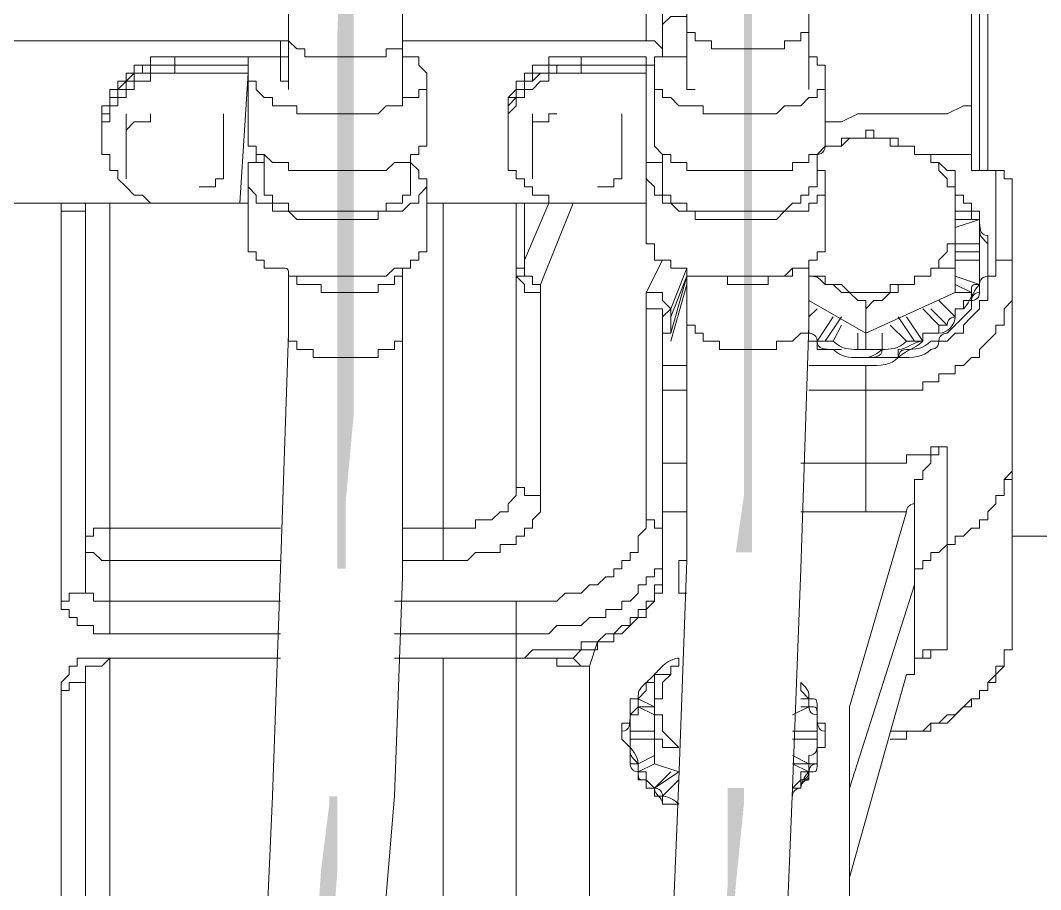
# Model space of a CAD drawing. Header units: millimetres. Extents: x 25083 to 52777, y 24772 to 45779.
# Drawn here: x 49565.8 to 49612.4, y 35956.82 to 35996.55 of the extents above; entities that cross this region are included whole.
import ezdxf

# ---------------------------------------------------------------- set-up
doc = ezdxf.new("R2010")
doc.units = ezdxf.units.MM

# ---------------------------------------------------------------- blocks, each defined once
blk = doc.blocks.new('zw$D2F4')
h = blk.add_hatch(color=7)
edge = h.paths.add_edge_path(flags=0)
edge.add_spline(control_points=[(708.924, 162.655), (708.924, 162.655), (708.924, 151.886), (708.924, 151.886), (708.924, 151.886), (709.296, 151.886), (709.296, 151.886), (709.296, 151.886), (709.296, 157.828), (709.296, 157.828), (709.296, 157.828), (709.667, 162.655), (709.667, 162.655), (709.667, 162.655), (708.924, 162.655), (708.924, 162.655), (708.924, 162.655), (708.924, 162.655), (708.924, 162.655)], knot_values=[0, 0, 0, 0, 1, 1, 1, 2, 2, 2, 3, 3, 3, 4, 4, 4, 5, 5, 5, 6, 6, 6, 6], degree=3, periodic=0)
edge = h.paths.add_edge_path(flags=0)
edge.add_spline(control_points=[(708.924, 141.116), (708.924, 141.116), (708.924, 115.864), (708.924, 115.864), (708.924, 115.864), (709.296, 115.864), (709.296, 115.864), (709.296, 115.864), (709.296, 141.116), (709.296, 141.116), (709.296, 141.116), (708.924, 141.116), (708.924, 141.116), (708.924, 141.116), (708.924, 141.116), (708.924, 141.116)], knot_values=[0, 0, 0, 0, 1, 1, 1, 2, 2, 2, 3, 3, 3, 4, 4, 4, 5, 5, 5, 5], degree=3, periodic=0)
h = blk.add_hatch(color=7)
edge = h.paths.add_edge_path(flags=0)
edge.add_spline(control_points=[(691.099, 115.493), (691.099, 115.493), (691.099, 125.891), (691.099, 125.891), (691.099, 125.891), (690.728, 125.891), (690.728, 125.891), (690.728, 125.891), (690.356, 115.493), (690.356, 115.493), (690.356, 115.493), (691.099, 115.493), (691.099, 115.493), (691.099, 115.493), (691.099, 115.493), (691.099, 115.493)], knot_values=[0, 0, 0, 0, 1, 1, 1, 2, 2, 2, 3, 3, 3, 4, 4, 4, 5, 5, 5, 5], degree=3, periodic=0)
edge = h.paths.add_edge_path(flags=0)
edge.add_spline(control_points=[(691.099, 136.66), (691.099, 136.66), (691.099, 162.284), (691.099, 162.284), (691.099, 162.284), (690.728, 162.284), (690.728, 162.284), (690.728, 162.284), (690.728, 136.66), (690.728, 136.66), (690.728, 136.66), (691.099, 136.66), (691.099, 136.66), (691.099, 136.66), (691.099, 136.66), (691.099, 136.66)], knot_values=[0, 0, 0, 0, 1, 1, 1, 2, 2, 2, 3, 3, 3, 4, 4, 4, 5, 5, 5, 5], degree=3, periodic=0)
h = blk.add_hatch(color=7)
h.dxf.hatch_style = 2
h.paths.add_polyline_path([(708.924, 115.864), (708.924, 112.893), (709.296, 112.893), (709.296, 115.864)])
h = blk.add_hatch(color=7)
h.dxf.hatch_style = 2
h.paths.add_polyline_path([(690.356, 115.493), (690.356, 112.522), (691.099, 112.522), (691.099, 115.493)])
h = blk.add_hatch(color=7)
h.dxf.hatch_style = 2
h.paths.add_polyline_path([(708.924, 112.893), (708.924, 105.095), (709.296, 105.095), (709.296, 112.893)])
h = blk.add_hatch(color=7)
h.dxf.hatch_style = 2
h.paths.add_polyline_path([(690.356, 112.522), (690.356, 104.723), (691.099, 104.723), (691.099, 112.522)])
h = blk.add_hatch(color=7)
h.dxf.hatch_style = 2
h.paths.add_polyline_path([(708.924, 105.095), (708.924, 102.124), (709.296, 102.124), (709.296, 105.095)])
h = blk.add_hatch(color=7)
h.dxf.hatch_style = 2
h.paths.add_polyline_path([(690.356, 104.723), (690.356, 101.752), (691.099, 101.752), (691.099, 104.723)])
h = blk.add_hatch(color=7)
edge = h.paths.add_edge_path(flags=0)
edge.add_spline(control_points=[(708.924, 102.124), (708.924, 102.124), (708.924, 94.325), (708.924, 94.325), (708.924, 94.325), (708.553, 91.726), (708.553, 91.726), (708.553, 91.726), (709.296, 91.726), (709.296, 91.726), (709.296, 91.726), (709.296, 102.124), (709.296, 102.124), (709.296, 102.124), (708.924, 102.124), (708.924, 102.124), (708.924, 102.124), (708.924, 102.124), (708.924, 102.124)], knot_values=[0, 0, 0, 0, 1, 1, 1, 2, 2, 2, 3, 3, 3, 4, 4, 4, 5, 5, 5, 6, 6, 6, 6], degree=3, periodic=0)
edge = h.paths.add_edge_path(flags=0)
edge.add_spline(control_points=[(708.182, 80.956), (708.182, 80.956), (708.182, 76.5), (708.182, 76.5), (708.182, 76.5), (707.439, 66.845), (707.439, 66.845), (707.439, 66.845), (707.439, 62.388), (707.439, 62.388), (707.439, 62.388), (707.068, 58.675), (707.068, 58.675), (707.068, 58.675), (707.068, 53.476), (707.068, 53.476), (707.068, 53.476), (707.439, 53.476), (707.439, 53.476), (707.439, 53.476), (707.439, 55.704), (707.439, 55.704), (707.439, 55.704), (707.439, 55.704), (707.439, 55.704), (707.439, 55.704), (707.81, 58.675), (707.81, 58.675), (707.81, 58.675), (707.81, 62.388), (707.81, 62.388), (707.81, 62.388), (708.182, 66.845), (708.182, 66.845), (708.182, 66.845), (708.182, 71.672), (708.182, 71.672), (708.182, 71.672), (708.553, 76.5), (708.553, 76.5), (708.553, 76.5), (708.924, 80.214), (708.924, 80.214), (708.924, 80.214), (708.924, 80.956), (708.924, 80.956), (708.924, 80.956), (708.182, 80.956), (708.182, 80.956), (708.182, 80.956), (708.182, 80.956), (708.182, 80.956)], knot_values=[0, 0, 0, 0, 1, 1, 1, 2, 2, 2, 3, 3, 3, 4, 4, 4, 5, 5, 5, 6, 6, 6, 7, 7, 7, 8, 8, 8, 9, 9, 9, 10, 10, 10, 11, 11, 11, 12, 12, 12, 13, 13, 13, 14, 14, 14, 15, 15, 15, 16, 16, 16, 17, 17, 17, 17], degree=3, periodic=0)
h = blk.add_hatch(color=7)
edge = h.paths.add_edge_path(flags=0)
edge.add_spline(control_points=[(690.356, 101.752), (690.356, 101.752), (690.356, 90.983), (690.356, 90.983), (690.356, 90.983), (690.728, 90.983), (690.728, 90.983), (690.728, 90.983), (690.728, 93.954), (690.728, 93.954), (690.728, 93.954), (691.099, 98.039), (691.099, 98.039), (691.099, 98.039), (691.099, 101.752), (691.099, 101.752), (691.099, 101.752), (690.356, 101.752), (690.356, 101.752), (690.356, 101.752), (690.356, 101.752), (690.356, 101.752)], knot_values=[0, 0, 0, 0, 1, 1, 1, 2, 2, 2, 3, 3, 3, 4, 4, 4, 5, 5, 5, 6, 6, 6, 7, 7, 7, 7], degree=3, periodic=0)
edge = h.paths.add_edge_path(flags=0)
edge.add_spline(control_points=[(689.985, 80.585), (689.985, 80.585), (689.985, 80.214), (689.985, 80.214), (689.985, 80.214), (689.614, 77.243), (689.614, 77.243), (689.614, 77.243), (689.242, 72.044), (689.242, 72.044), (689.242, 72.044), (689.242, 67.216), (689.242, 67.216), (689.242, 67.216), (688.871, 62.76), (688.871, 62.76), (688.871, 62.76), (688.871, 58.303), (688.871, 58.303), (688.871, 58.303), (688.5, 55.332), (688.5, 55.332), (688.5, 55.332), (688.5, 52.733), (688.5, 52.733), (688.5, 52.733), (688.871, 52.733), (688.871, 52.733), (688.871, 52.733), (689.242, 55.332), (689.242, 55.332), (689.242, 55.332), (689.242, 55.332), (689.242, 55.332), (689.242, 55.332), (689.242, 62.76), (689.242, 62.76), (689.242, 62.76), (689.614, 67.216), (689.614, 67.216), (689.614, 67.216), (689.985, 72.044), (689.985, 72.044), (689.985, 72.044), (690.356, 77.243), (690.356, 77.243), (690.356, 77.243), (690.356, 80.585), (690.356, 80.585), (690.356, 80.585), (689.985, 80.585), (689.985, 80.585), (689.985, 80.585), (689.985, 80.585), (689.985, 80.585)], knot_values=[0, 0, 0, 0, 1, 1, 1, 2, 2, 2, 3, 3, 3, 4, 4, 4, 5, 5, 5, 6, 6, 6, 7, 7, 7, 8, 8, 8, 9, 9, 9, 10, 10, 10, 11, 11, 11, 12, 12, 12, 13, 13, 13, 14, 14, 14, 15, 15, 15, 16, 16, 16, 17, 17, 17, 18, 18, 18, 18], degree=3, periodic=0)
at = {"color": 7, "lineweight": 5}
for points in [[(720.065, 228.386), (720.065, 109.18)], [(719.694, 109.18), (719.694, 193.478)], [(719.322, 109.18), (719.322, 192.735)], [(706.696, 162.655), (706.696, 133.689), (706.325, 124.405), (706.325, 115.864)], [(711.895, 115.864), (711.895, 162.655)], [(688.128, 162.284), (688.128, 115.493)], [(693.327, 115.493), (693.327, 162.284)], [(704.468, 115.121), (704.468, 123.291)], [(705.211, 114.379), (705.211, 122.548)], [(705.211, 115.864), (705.582, 116.235), (706.325, 116.235)], [(706.325, 115.864), (706.325, 112.893)], [(709.296, 114.75), (707.439, 114.75), (707.439, 115.121), (707.068, 115.121), (706.696, 115.121), (706.696, 115.493), (706.325, 115.493), (706.325, 115.864)], [(711.895, 115.864), (711.895, 115.493), (711.524, 115.493), (711.524, 115.121), (710.781, 115.121), (710.781, 114.75), (709.296, 114.75)], [(711.895, 112.893), (711.895, 115.864)], [(688.128, 115.121), (663.99, 115.121)], [(688.128, 115.121), (687.757, 115.121)], [(687.757, 115.121), (687.757, 114.379)], [(687.757, 115.121), (687.757, 114.379)], [(688.128, 115.493), (688.128, 113.636)], [(690.728, 114.379), (688.871, 114.379), (688.871, 114.75), (688.5, 114.75), (688.128, 115.121), (688.128, 115.493)], [(693.327, 115.493), (693.327, 114.75), (692.585, 114.75), (692.585, 114.379), (690.728, 114.379)], [(693.327, 112.15), (693.327, 115.493)], [(704.468, 115.121), (693.327, 115.121)], [(704.468, 115.121), (704.839, 115.121), (705.211, 114.75), (705.211, 114.379)], [(706.325, 115.121), (706.325, 114.379)], [(706.325, 115.121), (706.325, 114.379)], [(682.929, 114.379), (681.815, 114.379), (681.815, 114.007), (681.072, 114.007), (681.072, 113.636), (680.701, 113.636), (680.701, 113.264), (680.33, 113.264), (680.33, 112.893), (679.958, 112.893), (679.958, 112.15), (679.587, 112.15), (679.587, 111.408)], [(686.271, 114.379), (682.929, 114.379)], [(682.929, 114.379), (682.929, 114.007)], [(687.757, 114.379), (686.271, 114.379)], [(686.271, 114.379), (686.271, 113.636)], [(686.271, 114.007), (686.271, 114.379)], [(686.271, 114.379), (686.271, 111.779)], [(687.757, 114.379), (688.128, 114.379)], [(687.757, 113.636), (687.757, 114.379)], [(694.441, 113.264), (694.441, 113.636), (694.07, 114.007), (694.07, 114.379), (693.699, 114.379), (693.327, 114.379)], [(701.497, 114.379), (700.012, 114.379), (700.012, 114.007), (699.269, 114.007), (699.269, 113.636), (698.898, 113.636), (698.898, 113.264), (698.526, 113.264), (698.526, 112.893), (698.155, 112.522), (698.155, 111.408)], [(704.468, 114.379), (701.497, 114.379)], [(701.497, 114.379), (701.497, 114.007)], [(704.468, 114.007), (704.468, 114.379)], [(706.325, 114.379), (704.839, 114.379)], [(704.839, 114.379), (704.839, 113.636)], [(704.839, 114.379), (704.839, 111.779)], [(706.325, 113.636), (706.325, 114.379)], [(712.638, 113.264), (712.638, 114.007), (712.267, 114.007), (712.267, 114.379), (711.895, 114.379)], [(682.929, 114.007), (681.815, 114.007), (681.815, 113.636), (681.072, 113.636), (681.072, 113.264), (680.701, 113.264), (680.701, 112.893), (680.33, 112.893), (680.33, 112.522), (679.958, 112.522), (679.958, 111.779), (679.587, 111.779), (679.587, 111.408)], [(682.929, 114.007), (681.444, 114.007), (681.444, 113.636), (681.072, 113.636), (680.701, 113.264), (680.33, 112.893), (680.33, 112.522), (679.958, 112.522), (679.958, 111.779), (679.587, 111.779), (679.587, 111.408)], [(686.271, 114.007), (682.929, 114.007)], [(682.929, 114.007), (686.271, 114.007)], [(682.929, 114.007), (682.929, 113.636)], [(686.271, 113.636), (686.271, 114.007)], [(701.497, 114.007), (700.383, 114.007), (700.383, 113.636), (699.64, 113.636), (699.269, 113.264), (698.898, 113.264), (698.898, 112.893), (698.526, 112.893), (698.526, 112.522), (698.155, 112.15), (698.155, 111.408)], [(701.497, 114.007), (700.012, 114.007), (700.012, 113.636), (699.269, 113.636), (699.269, 113.264), (698.898, 113.264), (698.898, 112.893), (698.526, 112.893), (698.526, 112.522), (698.155, 112.522), (698.155, 111.408)], [(704.839, 114.007), (701.497, 114.007)], [(701.497, 114.007), (704.839, 114.007)], [(701.497, 114.007), (701.497, 113.636)], [(704.468, 114.007), (704.839, 114.007)], [(704.839, 114.007), (704.468, 114.007)], [(704.468, 113.636), (704.468, 114.007)], [(682.929, 113.636), (681.815, 113.636), (681.815, 113.264), (681.072, 113.264), (681.072, 112.893), (680.701, 112.893), (680.701, 112.522), (680.33, 112.522), (680.33, 112.15), (679.958, 112.15), (679.958, 111.408), (679.587, 111.408), (679.587, 111.036)], [(682.929, 113.636), (686.271, 113.636)], [(685.9, 107.694), (686.271, 113.636)], [(686.271, 113.636), (686.271, 110.665)], [(686.271, 113.636), (686.271, 113.264), (686.643, 113.264), (686.643, 112.893), (687.014, 112.522), (687.386, 112.522), (687.386, 112.15), (688.128, 112.15)], [(688.128, 112.893), (688.128, 113.264), (687.757, 113.264), (687.757, 113.636)], [(688.128, 113.636), (688.128, 112.893)], [(693.699, 112.522), (694.07, 112.522), (694.07, 112.893), (694.441, 112.893), (694.441, 113.264)], [(694.441, 110.665), (694.441, 113.264)], [(701.497, 113.636), (700.012, 113.636), (700.012, 113.264), (699.64, 113.264), (699.269, 112.893), (698.898, 112.893), (698.898, 112.522), (698.526, 112.522), (698.526, 112.15), (698.155, 111.779), (698.155, 111.036)], [(701.497, 113.636), (704.468, 113.636)], [(704.468, 107.694), (704.468, 113.636)], [(704.839, 113.636), (704.839, 110.665)], [(704.839, 113.636), (704.839, 112.893), (705.211, 112.893), (705.211, 112.522), (705.582, 112.522), (705.953, 112.15), (707.068, 112.15), (707.068, 111.779), (710.41, 111.779), (710.781, 112.15), (711.524, 112.15), (711.895, 112.522), (712.267, 112.522), (712.267, 112.893), (712.638, 112.893), (712.638, 113.264)], [(706.325, 112.893), (706.325, 113.636)], [(712.638, 110.665), (712.638, 113.264)], [(706.696, 112.893), (706.325, 112.893)], [(693.327, 112.15), (693.327, 112.522), (693.699, 112.522)], [(688.128, 112.15), (688.5, 112.15), (688.5, 111.779), (692.213, 111.779), (692.585, 112.15), (693.327, 112.15)], [(719.322, 112.15), (718.951, 112.15), (718.208, 111.779), (714.123, 111.779), (713.381, 111.408), (712.638, 111.408)], [(679.587, 111.408), (679.587, 111.036)], [(680.701, 111.779), (680.701, 108.808)], [(681.815, 111.779), (681.815, 111.408), (681.072, 111.408), (680.701, 111.036)], [(685.157, 108.808), (685.157, 111.779)], [(686.271, 111.779), (686.271, 110.665)], [(698.155, 111.408), (698.155, 111.036)], [(699.269, 111.779), (699.269, 108.808)], [(700.383, 111.779), (700.012, 111.779), (700.012, 111.408), (699.269, 111.408), (699.269, 111.036)], [(703.354, 108.808), (703.354, 111.779)], [(704.839, 111.779), (704.839, 110.665)], [(679.587, 111.036), (679.587, 110.665)], [(698.155, 111.036), (698.155, 110.665)], [(712.638, 110.294), (713.381, 110.294), (713.381, 110.665), (714.495, 110.665), (714.495, 111.036)], [(714.495, 111.036), (714.866, 111.036), (714.866, 110.665), (715.98, 110.665), (715.98, 110.294), (716.723, 110.294)], [(679.587, 110.665), (679.587, 109.922), (679.958, 109.922), (679.958, 109.18), (680.33, 109.18), (680.33, 108.808), (680.701, 108.437), (681.072, 108.065), (681.444, 108.065), (681.815, 107.694), (682.929, 107.694)], [(686.271, 110.665), (686.271, 110.294), (686.643, 110.294), (686.643, 109.922), (687.014, 109.922), (687.386, 109.551), (688.128, 109.551), (688.128, 109.18), (688.5, 109.18), (688.871, 109.18), (692.585, 109.18), (692.956, 109.551), (693.699, 109.551), (693.699, 109.922), (694.07, 109.922), (694.07, 110.294), (694.441, 110.294), (694.441, 110.665)], [(698.155, 110.665), (698.155, 109.18), (698.526, 109.18), (698.526, 108.808), (698.898, 108.808), (698.898, 108.437), (699.269, 108.437), (699.269, 108.065), (700.012, 108.065), (700.012, 107.694), (701.126, 107.694)], [(704.839, 110.665), (704.839, 110.294), (705.211, 109.922), (705.582, 109.922), (705.582, 109.551), (706.325, 109.551), (706.325, 109.18), (706.696, 109.18), (707.068, 109.18), (711.152, 109.18), (711.152, 109.551), (711.895, 109.551), (711.895, 109.922), (712.267, 109.922), (712.638, 110.294), (712.638, 110.665)], [(712.638, 110.294), (713.381, 110.294), (713.752, 110.665), (715.609, 110.665), (715.609, 110.294), (716.723, 110.294)], [(716.723, 110.294), (716.723, 109.922), (717.466, 109.922), (717.466, 109.551), (717.837, 109.551), (718.208, 109.18), (718.58, 109.18), (718.58, 108.808)], [(716.723, 110.294), (716.723, 109.922), (717.466, 109.922), (717.466, 109.551), (717.837, 109.551), (717.837, 109.18), (718.208, 108.808), (718.208, 108.437), (718.58, 108.437), (718.58, 106.951)], [(687.014, 109.551), (686.271, 109.551)], [(686.271, 109.551), (686.271, 108.808)], [(686.271, 106.951), (686.271, 109.551)], [(686.643, 109.551), (686.643, 109.922)], [(687.014, 108.808), (687.014, 109.922)], [(687.014, 109.551), (687.014, 109.922)], [(687.014, 109.551), (687.014, 108.808)], [(693.699, 108.437), (693.699, 109.922)], [(694.441, 108.437), (694.441, 108.808), (694.07, 108.808), (694.07, 109.18), (693.699, 109.551)], [(705.211, 109.551), (704.468, 109.551)], [(704.468, 109.551), (704.468, 108.808)], [(704.468, 106.951), (704.468, 109.551)], [(705.211, 108.808), (705.211, 109.922)], [(705.211, 109.551), (705.211, 109.922)], [(705.211, 109.551), (705.211, 109.922)], [(705.211, 109.551), (705.211, 108.808)], [(712.267, 108.437), (712.267, 109.922)], [(712.638, 108.437), (712.638, 109.18), (712.267, 109.18), (712.267, 109.551)], [(717.094, 109.922), (719.322, 109.922)], [(720.436, 109.18), (719.322, 109.18)], [(720.436, 105.095), (720.436, 109.18)], [(720.436, 109.18), (720.808, 109.18), (720.808, 108.808), (721.179, 108.808), (721.179, 108.437)], [(684.043, 108.437), (684.786, 108.437), (684.786, 108.808), (685.157, 108.808)], [(686.271, 105.837), (686.271, 108.808)], [(686.271, 108.808), (686.271, 108.437), (686.643, 108.065), (686.643, 107.694), (687.386, 107.694), (687.386, 107.323), (688.128, 107.323), (688.5, 106.951), (688.871, 106.951), (692.213, 106.951), (692.213, 107.323), (693.327, 107.323), (693.699, 107.694), (694.07, 107.694), (694.07, 108.065), (694.441, 108.437)], [(687.014, 108.808), (687.014, 108.065), (687.386, 108.065), (687.386, 107.694), (688.128, 107.694), (688.128, 107.323), (688.5, 107.323), (692.585, 107.323), (692.585, 107.694), (693.327, 107.694), (693.327, 108.065)], [(702.24, 108.437), (702.983, 108.437), (702.983, 108.808), (703.354, 108.808)], [(704.468, 105.837), (704.468, 108.808)], [(704.468, 108.808), (704.839, 108.437), (704.839, 108.065), (705.211, 108.065), (705.211, 107.694), (705.582, 107.694), (705.953, 107.323), (706.696, 107.323), (706.696, 106.951), (707.068, 106.951), (710.41, 106.951), (710.781, 107.323), (711.895, 107.323), (711.895, 107.694), (712.267, 107.694), (712.267, 108.065), (712.638, 108.065), (712.638, 108.437)], [(705.211, 108.808), (705.211, 108.065), (705.582, 108.065), (705.582, 107.694), (706.325, 107.694), (706.325, 107.323), (706.696, 107.323), (707.068, 107.323), (710.781, 107.323), (711.152, 107.694), (711.524, 107.694), (711.524, 108.065), (711.895, 108.065)], [(718.58, 108.808), (718.58, 103.609)], [(693.327, 108.065), (693.699, 108.065), (693.699, 108.437)], [(694.441, 105.837), (694.441, 108.437)], [(711.895, 108.065), (711.895, 108.437), (712.267, 108.437)], [(712.638, 105.837), (712.638, 108.437)], [(719.322, 107.694), (718.951, 107.694), (718.951, 108.065), (718.58, 108.065), (718.58, 108.437)], [(721.179, 108.437), (721.179, 89.126)], [(682.558, 107.694), (669.932, 107.694)], [(678.844, 107.694), (678.844, 107.323), (677.73, 107.323)], [(678.844, 90.24), (678.844, 107.694)], [(679.958, 107.694), (679.958, 88.012)], [(682.929, 107.694), (685.9, 107.694)], [(686.271, 107.694), (685.9, 107.694)], [(685.9, 107.694), (686.271, 107.694)], [(700.754, 107.694), (694.441, 107.694)], [(695.184, 91.354), (695.184, 107.694)], [(698.526, 95.068), (698.526, 107.694)], [(700.012, 107.694), (698.898, 105.095)], [(698.898, 107.694), (698.898, 105.095)], [(699.64, 103.981), (701.126, 107.694)], [(701.126, 107.694), (704.468, 107.694)], [(718.58, 108.065), (718.951, 108.065), (718.951, 107.694), (719.322, 107.694), (719.322, 107.323)], [(677.73, 89.498), (677.73, 107.323)], [(719.322, 107.323), (718.58, 107.323)], [(686.271, 106.951), (686.271, 105.837)], [(704.468, 106.951), (704.468, 105.837)], [(718.58, 106.951), (718.58, 105.837), (718.208, 105.837), (718.208, 105.466), (717.837, 105.095), (717.837, 104.723), (717.466, 104.723), (717.466, 104.352), (716.723, 104.352), (716.723, 103.981)], [(718.58, 106.58), (719.694, 106.951)], [(719.322, 106.951), (718.58, 106.951)], [(719.694, 106.951), (719.694, 105.837)], [(686.271, 105.837), (686.271, 105.466), (686.643, 105.466), (686.643, 105.095), (687.014, 105.095), (687.014, 104.723), (687.757, 104.723)], [(693.699, 104.723), (693.699, 105.095), (694.07, 105.095), (694.07, 105.466), (694.441, 105.466), (694.441, 105.837)], [(704.468, 105.837), (704.839, 105.837), (704.839, 105.095), (705.582, 105.095), (705.582, 104.723), (706.325, 104.723), (706.325, 104.352), (706.696, 104.352), (710.781, 104.352), (711.152, 104.723), (711.895, 104.723), (711.895, 105.095)], [(711.895, 105.095), (712.267, 105.095), (712.267, 105.466), (712.638, 105.466), (712.638, 105.837)], [(718.58, 105.837), (719.694, 105.837)], [(719.694, 105.466), (718.58, 105.466)], [(698.898, 105.095), (698.898, 104.723), (698.526, 104.723), (698.526, 104.352), (698.898, 104.352)], [(698.898, 105.095), (698.898, 104.352)], [(705.211, 105.095), (704.468, 103.609)], [(718.58, 105.095), (718.58, 104.723), (717.466, 104.723), (717.466, 104.352), (716.723, 104.352), (716.723, 103.981)], [(718.58, 105.095), (719.694, 105.095)], [(720.436, 105.095), (720.436, 104.352), (720.065, 104.352), (720.065, 103.981)], [(720.436, 105.095), (721.179, 105.095), (721.179, 104.723)], [(688.128, 104.352), (692.585, 104.352), (692.956, 104.723), (693.699, 104.723)], [(693.327, 104.723), (693.327, 104.352), (692.956, 104.352), (692.956, 103.981), (692.585, 103.981), (692.213, 103.981), (692.213, 103.609), (690.728, 103.609)], [(693.327, 101.752), (693.327, 104.723)], [(705.582, 102.866), (706.325, 104.723)], [(705.582, 102.866), (706.325, 104.723)], [(711.524, 104.723), (711.152, 104.723), (711.152, 104.352), (710.038, 104.352), (710.038, 103.981), (709.296, 103.981)], [(711.895, 103.238), (711.895, 104.723)], [(712.638, 103.981), (712.638, 104.352), (711.895, 104.352), (711.895, 104.723)], [(721.179, 104.723), (721.179, 103.238), (720.808, 102.866), (720.808, 102.124), (720.436, 102.124), (720.436, 101.752), (719.694, 101.01), (719.694, 100.638), (719.322, 100.638), (718.951, 100.267), (718.58, 100.267), (718.58, 99.896), (717.837, 99.896), (717.837, 99.524), (717.094, 99.524), (717.094, 99.153), (714.495, 99.153)], [(719.694, 103.609), (719.694, 104.723)], [(688.128, 104.352), (688.128, 101.752)], [(690.728, 103.609), (689.614, 103.609), (689.614, 103.981), (688.5, 103.981), (688.5, 104.352), (688.128, 104.352)], [(699.64, 103.609), (698.898, 103.609), (698.898, 103.981), (698.526, 104.352)], [(698.898, 104.352), (699.269, 104.352), (699.269, 103.981), (699.64, 103.981)], [(699.64, 103.609), (699.64, 103.981)], [(706.325, 104.352), (705.582, 102.495)], [(706.325, 104.352), (705.582, 101.752)], [(706.325, 103.981), (705.582, 101.381)], [(706.325, 104.352), (706.325, 103.238)], [(709.296, 103.981), (708.182, 103.981), (708.182, 104.352), (707.81, 104.352)], [(716.723, 103.981), (715.609, 103.981), (715.609, 103.609), (713.752, 103.609), (713.381, 103.981), (712.638, 103.981)], [(714.495, 102.866), (714.495, 103.238), (714.123, 103.238), (713.752, 103.609), (713.381, 103.609), (713.009, 103.981), (712.638, 103.981)], [(716.723, 103.981), (715.98, 103.981), (715.98, 103.609), (715.609, 103.609), (715.237, 103.238), (714.866, 103.238), (714.495, 102.866)], [(719.694, 103.981), (718.58, 104.352)], [(719.322, 103.609), (718.58, 103.981)], [(720.065, 103.981), (720.065, 103.238), (719.694, 103.238), (719.694, 102.866)], [(699.64, 103.609), (699.64, 94.325)], [(704.468, 103.609), (704.468, 102.866)], [(705.582, 102.866), (705.211, 103.238), (705.211, 103.609), (704.839, 103.609), (704.468, 103.609)], [(714.495, 101.752), (718.58, 103.609)], [(718.58, 103.609), (719.322, 103.609)], [(719.322, 103.609), (719.322, 103.238), (718.951, 103.238), (718.951, 102.866), (718.58, 102.866), (718.58, 102.495)], [(706.325, 103.238), (706.325, 102.124)], [(714.495, 101.752), (711.895, 103.238)], [(711.895, 102.124), (711.895, 103.238)], [(718.58, 102.495), (717.837, 103.238)], [(704.468, 93.211), (704.468, 102.866)], [(705.211, 102.124), (705.211, 102.866), (704.839, 102.866), (704.468, 102.866)], [(705.211, 102.124), (705.211, 102.495), (705.582, 102.866)], [(705.582, 102.866), (705.582, 101.752)], [(711.895, 102.495), (712.267, 102.866)], [(714.495, 101.01), (714.495, 102.866)], [(717.094, 102.866), (717.837, 102.124)], [(718.208, 102.124), (717.466, 102.866)], [(706.325, 102.124), (706.325, 91.354), (705.953, 81.328), (705.582, 72.415), (705.211, 64.616), (704.839, 58.303), (704.839, 53.476)], [(705.211, 91.354), (705.211, 102.124)], [(705.582, 102.124), (705.582, 101.752)], [(709.296, 101.01), (707.81, 101.01), (707.81, 101.381), (707.068, 101.381), (707.068, 101.752), (706.696, 101.752), (706.696, 102.124), (706.325, 102.124)], [(711.895, 102.124), (711.895, 101.752), (711.524, 101.752), (711.152, 101.381), (710.781, 101.381), (710.41, 101.381), (710.41, 101.01), (709.296, 101.01)], [(710.038, 53.104), (710.038, 58.303), (710.41, 64.616), (710.781, 72.044), (711.152, 80.956), (711.524, 90.983), (711.895, 102.124)], [(713.009, 102.495), (712.267, 101.381)], [(712.638, 101.381), (713.381, 102.495)], [(713.009, 101.381), (713.381, 102.124)], [(715.609, 102.124), (716.352, 101.381)], [(716.723, 101.381), (715.98, 102.495)], [(717.094, 101.381), (716.352, 102.495)], [(717.837, 102.124), (717.837, 101.752), (717.094, 101.752), (717.094, 101.381)], [(688.128, 101.752), (687.757, 90.983), (687.386, 80.585)], [(690.728, 100.638), (689.242, 100.638), (689.242, 101.01), (688.5, 101.01), (688.5, 101.381), (688.128, 101.381), (688.128, 101.752)], [(693.327, 101.752), (693.327, 101.381), (692.956, 101.381), (692.956, 101.01), (692.585, 101.01), (692.213, 101.01), (692.213, 100.638), (690.728, 100.638)], [(691.47, 57.561), (691.842, 64.245), (692.213, 71.672), (692.956, 80.585), (693.327, 90.612), (693.327, 101.752)], [(705.582, 101.752), (705.211, 101.752), (705.211, 101.381)], [(714.123, 101.752), (714.123, 101.01)], [(715.237, 101.752), (715.237, 101.01)], [(718.951, 101.752), (718.58, 101.752), (718.208, 101.381), (717.837, 101.381)], [(712.267, 101.381), (712.267, 101.01), (713.381, 101.01)], [(712.267, 101.381), (712.267, 101.01), (713.381, 101.01)], [(715.98, 101.01), (715.98, 100.638)], [(705.211, 100.267), (706.325, 100.267)], [(711.895, 100.267), (714.495, 100.267)], [(714.495, 93.582), (714.495, 100.267)], [(706.325, 99.153), (705.211, 99.153)], [(714.495, 99.153), (711.895, 99.153)], [(714.495, 95.811), (716.352, 95.811), (716.352, 96.182), (717.466, 96.182), (717.466, 96.553), (718.208, 96.553)], [(718.208, 96.553), (717.837, 96.553), (717.837, 96.182), (717.466, 96.182), (717.466, 95.811), (717.094, 95.439), (717.094, 95.068), (716.723, 95.068), (716.723, 94.325), (716.723, 93.954)], [(718.208, 87.269), (718.208, 96.553)], [(719.694, 92.84), (719.694, 93.211), (720.065, 93.211), (720.065, 93.582), (720.436, 93.954), (720.436, 94.325), (720.808, 94.325), (720.808, 95.068), (721.179, 95.439), (721.179, 95.811), (721.179, 96.925)], [(721.179, 96.925), (721.179, 95.439)], [(705.211, 95.811), (706.325, 95.811)], [(711.524, 95.811), (714.495, 95.811)], [(721.179, 95.439), (721.179, 95.068), (720.808, 95.068), (720.808, 94.325), (720.436, 94.325), (720.436, 93.954), (720.065, 93.582), (720.065, 93.211), (719.694, 93.211), (719.694, 92.84), (719.322, 92.84)], [(698.526, 95.068), (698.526, 94.325), (698.155, 93.954), (698.155, 93.582), (697.784, 93.582), (697.412, 93.211), (696.669, 93.211), (696.669, 92.84), (695.184, 92.84)], [(698.526, 95.068), (698.526, 94.697), (698.898, 94.697), (698.898, 94.325), (699.269, 94.325), (699.64, 94.325)], [(699.64, 94.325), (699.64, 93.582), (699.269, 93.211), (699.269, 92.84), (698.898, 92.84), (698.898, 92.468), (698.526, 92.468), (698.526, 92.097), (698.155, 92.097), (697.784, 92.097), (697.784, 91.726), (696.669, 91.726), (696.298, 91.354), (695.184, 91.354)], [(716.723, 86.527), (716.723, 93.954)], [(706.325, 93.582), (705.211, 93.582)], [(714.495, 93.582), (711.524, 93.582)], [(716.352, 93.582), (713.752, 84.67)], [(679.958, 92.84), (679.216, 92.84), (679.216, 92.468), (678.844, 92.468), (678.844, 92.097)], [(687.757, 92.84), (679.958, 92.84)], [(695.184, 92.84), (693.327, 92.84)], [(704.468, 93.211), (704.468, 92.84), (704.097, 92.468), (704.097, 91.726), (703.725, 91.726), (703.725, 91.354), (703.354, 91.354), (703.354, 90.983), (702.983, 90.983), (702.983, 90.612), (702.611, 90.612), (702.24, 90.24), (701.869, 90.24), (701.497, 89.869), (700.754, 89.869), (700.383, 89.498), (698.526, 89.498)], [(704.468, 93.211), (704.839, 93.211), (704.839, 92.84), (705.211, 92.84), (705.211, 92.468)], [(719.322, 92.84), (718.951, 92.468), (718.58, 92.468), (718.58, 92.097), (718.208, 92.097)], [(718.208, 92.097), (718.58, 92.097), (718.58, 92.468), (718.951, 92.468), (719.322, 92.84)], [(705.211, 92.468), (705.211, 91.354)], [(721.179, 92.468), (723.036, 92.468)], [(679.958, 91.354), (679.587, 91.354), (679.216, 91.726), (678.844, 91.726), (678.844, 92.097)], [(716.723, 90.24), (716.723, 90.983), (717.094, 90.983), (717.094, 91.354), (717.466, 91.354), (717.466, 91.726), (717.837, 91.726), (718.208, 92.097)], [(718.208, 92.097), (717.837, 91.726), (717.466, 91.726)], [(687.757, 91.354), (679.958, 91.354)], [(695.184, 91.354), (693.327, 91.354)], [(698.526, 86.898), (701.126, 86.898), (701.497, 87.269), (702.24, 87.269), (702.24, 87.641), (702.983, 87.641), (702.983, 88.012), (703.354, 88.012), (703.725, 88.383), (704.097, 88.755), (704.468, 88.755), (704.468, 89.126), (704.839, 89.498), (704.839, 89.869), (705.211, 89.869), (705.211, 91.354)], [(705.211, 91.354), (705.211, 90.983), (704.839, 90.983), (704.839, 90.612), (704.468, 90.612), (704.468, 90.24), (704.097, 90.24), (704.097, 89.869), (703.725, 89.498), (703.354, 89.498), (703.354, 89.126), (702.611, 89.126), (702.611, 88.755), (701.869, 88.755), (701.497, 88.383), (700.383, 88.383), (700.012, 88.012), (698.526, 88.012)], [(698.526, 86.898), (698.898, 86.898), (699.269, 87.269), (701.497, 87.269), (701.497, 87.641), (702.24, 87.641), (702.611, 88.012), (702.983, 88.012), (703.354, 88.383), (703.725, 88.383), (703.725, 88.755), (704.097, 88.755), (704.097, 89.126), (704.468, 89.126), (704.468, 89.498), (704.839, 89.498), (704.839, 90.24), (705.211, 90.24), (705.211, 91.354)], [(706.325, 91.354), (705.953, 91.354), (705.953, 90.612)], [(717.466, 91.354), (717.094, 91.354), (717.094, 90.983)], [(716.723, 90.983), (716.723, 90.24)], [(705.953, 90.612), (705.953, 89.869), (706.325, 89.869)], [(677.73, 89.498), (678.102, 89.498), (678.102, 89.869), (678.844, 89.869), (678.844, 90.24)], [(679.958, 89.498), (679.216, 89.498), (679.216, 89.869), (678.844, 89.869), (678.844, 90.24)], [(716.723, 90.24), (713.752, 80.956)], [(679.958, 88.012), (679.216, 88.012), (679.216, 88.383), (678.473, 88.383), (678.473, 88.755), (678.102, 88.755), (678.102, 89.126), (677.73, 89.126), (677.73, 89.498)], [(679.958, 89.498), (687.757, 89.498)], [(692.956, 89.498), (698.526, 89.498)], [(698.526, 75.386), (698.526, 89.498)], [(715.609, 83.184), (716.352, 83.184), (716.352, 83.556), (717.466, 83.556), (717.466, 83.927), (718.208, 83.927), (718.951, 84.67), (719.322, 84.67), (719.322, 85.041), (719.694, 85.041), (719.694, 85.413), (720.065, 85.413), (720.065, 85.784), (720.808, 86.527), (720.808, 87.269), (721.179, 87.269), (721.179, 89.126)], [(715.609, 83.556), (717.094, 83.556), (717.466, 83.927), (717.837, 83.927), (718.208, 84.298), (718.58, 84.298), (719.322, 85.041), (719.694, 85.041), (719.694, 85.413), (720.065, 85.413), (720.065, 85.784), (720.436, 85.784), (720.436, 86.527), (720.808, 86.527), (720.808, 87.269), (721.179, 87.269), (721.179, 89.126)], [(687.757, 88.012), (679.958, 88.012)], [(698.526, 88.012), (692.956, 88.012)], [(701.869, 86.527), (702.24, 87.641)], [(716.723, 86.527), (716.723, 86.898), (717.094, 86.898), (717.094, 87.269), (717.466, 87.269)], [(718.208, 87.269), (717.466, 87.269), (717.466, 86.898), (716.723, 86.898)], [(717.466, 87.269), (718.208, 87.269)], [(677.73, 85.413), (677.73, 85.784), (678.102, 86.155), (678.102, 86.527), (678.473, 86.527), (678.473, 86.898), (679.216, 86.898)], [(678.844, 86.527), (679.587, 86.527), (679.958, 86.898)], [(679.216, 86.898), (679.958, 86.898)], [(687.757, 86.898), (679.958, 86.898)], [(679.958, 86.898), (687.757, 86.898)], [(679.958, 86.898), (679.958, 61.646)], [(698.526, 86.898), (692.956, 86.898)], [(692.956, 86.898), (698.526, 86.898)], [(695.184, 67.959), (695.184, 86.898)], [(701.869, 86.527), (700.383, 86.527), (700.383, 86.898), (700.012, 86.898)], [(701.869, 86.527), (701.497, 86.527), (701.126, 86.898), (700.754, 86.898)], [(705.953, 86.898), (705.953, 86.527), (705.582, 86.527), (705.582, 86.155), (704.839, 86.155)], [(678.844, 86.155), (678.844, 86.527)], [(701.869, 86.527), (701.869, 73.9)], [(704.839, 84.67), (704.839, 85.041), (705.211, 85.041), (705.211, 85.784), (705.582, 86.155), (705.582, 86.527), (705.953, 86.527)], [(705.211, 86.155), (705.582, 86.155), (705.582, 86.527), (705.953, 86.527)], [(716.352, 86.155), (716.723, 86.155), (716.723, 86.527)], [(678.844, 86.155), (678.844, 85.784), (678.102, 85.784), (678.102, 85.413), (677.73, 85.413)], [(678.844, 63.131), (678.844, 86.155)], [(704.097, 85.041), (704.468, 85.413), (704.468, 85.784), (704.839, 85.784)], [(704.839, 82.07), (704.839, 86.155)], [(711.524, 85.784), (711.524, 85.413), (711.895, 85.041)], [(713.752, 76.871), (716.352, 86.155)], [(677.73, 62.76), (677.73, 85.413)], [(704.097, 85.041), (703.725, 85.041), (703.725, 83.927), (703.354, 83.927), (703.354, 83.556)], [(704.839, 84.67), (704.097, 85.041)], [(711.895, 85.041), (711.524, 85.041)], [(703.725, 83.556), (703.725, 84.298), (704.097, 84.298), (704.097, 84.67)], [(704.097, 84.67), (704.839, 84.298)], [(704.097, 84.67), (704.839, 84.67)], [(705.953, 82.813), (705.211, 83.556), (705.211, 84.298), (704.839, 84.298), (704.839, 84.67)], [(711.152, 84.298), (711.895, 84.67)], [(711.895, 84.67), (711.524, 84.67)], [(712.638, 83.556), (712.638, 83.927), (712.267, 83.927), (712.267, 84.67)], [(713.752, 57.561), (713.752, 84.67)], [(703.354, 83.556), (703.354, 83.184), (703.725, 82.813), (703.725, 82.442)], [(703.725, 83.556), (704.839, 83.556)], [(704.839, 83.556), (703.725, 83.556)], [(712.267, 83.556), (711.152, 83.556)], [(711.152, 83.556), (712.267, 83.556)], [(712.267, 82.07), (712.267, 82.813), (712.638, 82.813), (712.638, 83.556)], [(704.839, 83.184), (703.725, 83.184)], [(705.953, 82.813), (705.211, 82.813), (705.211, 83.184), (704.839, 83.184)], [(711.152, 83.184), (712.267, 83.184)], [(703.725, 82.813), (703.725, 82.07), (704.097, 82.07), (704.097, 81.699)], [(704.097, 82.07), (704.839, 82.442)], [(704.839, 82.442), (704.097, 82.07)], [(704.097, 81.699), (704.839, 82.07)], [(704.097, 81.699), (704.097, 82.07)], [(704.097, 81.328), (704.097, 82.07)], [(705.953, 81.699), (704.839, 82.07)], [(711.895, 82.07), (711.152, 82.442)], [(711.152, 82.07), (711.895, 81.699)], [(711.895, 82.07), (711.152, 82.07)], [(704.839, 80.956), (704.468, 81.328), (704.468, 81.699), (704.097, 81.699)], [(704.839, 80.956), (705.953, 81.699)], [(705.582, 81.699), (704.839, 80.956)], [(711.895, 81.699), (711.524, 81.699), (711.524, 81.328), (711.152, 80.956)], [(704.839, 80.956), (704.468, 80.956), (704.468, 81.328), (704.097, 81.328)], [(704.839, 80.956), (704.468, 80.956), (704.468, 81.328)], [(705.211, 80.585), (705.953, 81.328)], [(705.211, 80.585), (704.839, 80.585), (704.839, 80.956)], [(687.386, 80.585), (687.014, 72.044)]]:
    blk.add_lwpolyline(points, dxfattribs=at)
for points in [[(705.211, 115.864), (705.211, 115.864), (705.211, 115.864), (705.211, 115.864)], [(706.696, 112.893), (706.696, 112.893), (706.696, 112.893), (706.696, 112.893)], [(688.128, 112.15), (688.128, 112.15), (688.128, 112.15), (688.128, 112.15)], [(679.587, 111.408), (679.587, 111.408), (679.587, 111.036), (679.587, 111.036)], [(679.587, 111.408), (679.587, 111.408), (679.587, 111.036), (679.587, 111.036)], [(698.155, 111.408), (698.155, 111.408), (698.155, 111.036), (698.155, 111.036)], [(698.155, 111.408), (698.155, 111.408), (698.155, 111.036), (698.155, 111.036)], [(679.587, 111.036), (679.587, 110.665), (679.587, 110.665), (679.587, 110.665)], [(679.587, 111.036), (679.587, 111.036), (679.587, 111.036), (679.587, 111.036)], [(679.587, 111.036), (679.587, 111.036), (679.587, 111.036), (679.587, 111.036)], [(679.587, 111.036), (679.587, 111.036), (679.587, 111.036), (679.587, 111.036)], [(698.155, 111.036), (698.155, 110.665), (698.155, 110.665), (698.155, 110.665)], [(698.155, 111.036), (698.155, 111.036), (698.155, 111.036), (698.155, 111.036)], [(698.155, 111.036), (698.155, 111.036), (698.155, 111.036), (698.155, 111.036)], [(698.155, 111.036), (698.155, 111.036), (698.155, 111.036), (698.155, 111.036)], [(712.638, 110.294), (712.638, 109.922), (712.267, 109.922), (712.267, 109.922)], [(712.638, 110.294), (712.638, 109.922), (712.267, 109.922), (712.267, 109.922)], [(677.73, 107.694), (677.73, 107.694), (677.73, 107.323), (677.73, 107.323)], [(704.468, 107.694), (704.468, 107.694), (704.468, 107.694), (704.468, 107.694)], [(719.322, 107.323), (719.322, 107.323), (719.322, 107.323), (719.322, 107.694)], [(719.694, 107.323), (719.322, 107.323), (719.322, 107.323), (719.322, 107.323)], [(719.322, 106.951), (719.322, 107.323), (719.322, 107.323), (719.322, 107.323)], [(719.694, 106.951), (719.694, 106.951), (719.694, 106.951), (719.694, 107.323)], [(719.694, 106.951), (719.322, 106.951), (719.322, 106.951), (719.322, 106.951)], [(719.694, 106.58), (719.694, 106.58), (719.694, 106.58), (719.694, 106.951)], [(720.065, 106.209), (719.694, 106.209), (719.694, 106.58), (719.694, 106.951)], [(720.065, 105.837), (719.694, 106.209), (719.694, 106.209), (719.694, 106.58)], [(719.694, 105.837), (719.694, 105.837), (719.694, 105.837), (719.694, 105.837)], [(719.694, 105.466), (719.694, 105.466), (719.694, 105.837), (719.694, 105.837)], [(720.065, 105.095), (720.065, 105.466), (720.065, 105.837), (720.065, 106.209)], [(720.065, 105.466), (720.065, 105.837), (720.065, 105.837), (720.065, 105.837)], [(719.694, 105.095), (719.694, 105.466), (719.694, 105.466), (719.694, 105.466)], [(719.694, 103.981), (719.694, 104.352), (719.694, 104.723), (719.694, 105.095)], [(719.694, 105.095), (719.694, 105.095), (719.694, 105.095), (719.694, 105.095)], [(719.694, 104.723), (719.694, 104.723), (719.694, 104.723), (719.694, 105.095)], [(719.694, 104.723), (719.694, 104.723), (719.694, 105.095), (719.694, 105.095)], [(719.694, 105.095), (719.694, 105.095), (719.694, 105.095), (719.694, 105.095)], [(719.694, 105.095), (719.694, 105.095), (719.694, 105.095), (719.694, 105.095)], [(719.694, 105.095), (719.694, 105.095), (719.694, 105.095), (719.694, 105.095)], [(719.694, 105.095), (719.694, 105.095), (719.694, 105.095), (719.694, 105.095)], [(719.694, 104.723), (719.694, 104.723), (719.694, 104.723), (719.694, 105.095)], [(720.065, 104.723), (720.065, 105.095), (720.065, 105.095), (720.065, 105.095)], [(687.757, 104.723), (688.128, 104.723), (688.128, 104.723), (688.128, 104.352)], [(719.694, 104.723), (719.694, 104.723), (719.694, 104.723), (719.694, 104.723)], [(719.694, 104.723), (719.694, 104.723), (719.694, 104.723), (719.694, 104.723)], [(720.065, 104.352), (720.065, 104.723), (720.065, 104.723), (720.065, 104.723)], [(712.638, 103.981), (712.267, 104.352), (712.267, 104.352), (711.895, 104.352)], [(718.951, 102.866), (719.322, 103.238), (719.322, 103.609), (719.694, 103.981)], [(718.951, 102.866), (719.322, 103.238), (719.322, 103.609), (719.694, 103.981)], [(719.322, 103.609), (719.322, 103.981), (719.322, 103.981), (719.694, 103.981)], [(719.694, 103.981), (719.694, 104.352), (720.065, 104.352), (720.065, 104.352)], [(719.694, 103.609), (719.694, 103.609), (719.694, 103.981), (719.694, 103.981)], [(719.694, 103.981), (719.694, 103.981), (719.694, 103.981), (719.694, 103.981)], [(719.694, 103.981), (719.694, 103.981), (719.694, 103.981), (719.694, 103.981)], [(719.694, 103.981), (719.694, 103.981), (719.694, 103.981), (719.694, 103.981)], [(719.322, 103.238), (719.322, 103.238), (719.694, 103.238), (719.694, 103.609)], [(719.322, 103.609), (719.322, 103.609), (719.322, 103.609), (719.322, 103.609)], [(719.322, 103.238), (719.322, 103.238), (719.322, 103.609), (719.694, 103.609)], [(719.694, 103.609), (719.694, 103.609), (719.694, 103.609), (719.694, 103.609)], [(719.322, 102.866), (719.322, 103.238), (719.322, 103.238), (719.322, 103.238)], [(719.322, 102.866), (719.322, 102.866), (719.322, 102.866), (719.322, 103.238)], [(719.322, 103.238), (719.322, 103.238), (719.322, 103.238), (719.322, 103.238)], [(718.951, 102.495), (718.951, 102.495), (718.951, 102.495), (719.322, 102.866)], [(719.322, 102.495), (719.694, 102.866), (719.694, 102.866), (719.694, 102.866)], [(719.322, 102.866), (719.322, 102.866), (719.322, 102.866), (719.322, 102.866)], [(719.322, 102.866), (719.322, 102.866), (719.322, 102.866), (719.322, 102.866)], [(719.694, 102.866), (719.694, 102.866), (719.694, 102.866), (719.694, 102.866)], [(717.837, 101.752), (718.208, 101.752), (718.58, 102.124), (718.58, 102.495)], [(717.837, 101.752), (718.208, 101.752), (718.58, 102.124), (718.58, 102.495)], [(717.837, 102.124), (718.208, 102.124), (718.208, 102.124), (718.208, 102.124)], [(718.208, 102.124), (718.208, 102.495), (718.58, 102.495), (718.58, 102.495)], [(718.208, 101.752), (718.208, 101.752), (718.58, 102.124), (718.58, 102.124)], [(718.58, 102.124), (718.58, 102.124), (718.58, 102.124), (718.951, 102.495)], [(718.951, 102.124), (719.322, 102.495), (719.322, 102.495), (719.322, 102.495)], [(718.951, 101.752), (718.951, 102.124), (718.951, 102.124), (718.951, 102.124)], [(711.895, 101.752), (711.895, 101.752), (712.267, 101.752), (712.267, 101.381)], [(717.837, 101.381), (717.837, 101.752), (718.208, 101.752), (718.208, 101.752)], [(711.895, 101.381), (711.895, 101.381), (711.895, 101.381), (712.267, 101.381)], [(712.267, 101.381), (712.267, 101.381), (712.267, 101.381), (712.267, 101.381)], [(712.267, 101.381), (712.638, 101.381), (712.638, 101.381), (712.638, 101.381)], [(712.267, 101.381), (712.267, 101.01), (712.638, 101.01), (713.009, 101.01)], [(712.267, 101.381), (712.267, 101.381), (712.267, 101.381), (712.267, 101.381)], [(712.638, 101.381), (713.009, 101.381), (713.009, 101.381), (713.009, 101.381)], [(713.009, 101.381), (713.381, 101.01), (713.752, 101.01), (714.123, 101.01)], [(715.237, 101.01), (715.609, 101.01), (715.98, 101.01), (716.352, 101.381)], [(715.98, 100.638), (716.352, 101.01), (716.723, 101.01), (717.094, 101.381)], [(715.98, 101.01), (716.352, 101.01), (716.723, 101.381), (717.094, 101.381)], [(716.352, 101.381), (716.352, 101.381), (716.352, 101.381), (716.723, 101.381)], [(716.352, 101.01), (716.723, 101.01), (717.094, 101.01), (717.466, 101.381)], [(716.723, 101.381), (716.723, 101.381), (716.723, 101.381), (717.094, 101.381)], [(717.466, 101.01), (717.466, 101.01), (717.837, 101.01), (717.837, 101.381)], [(717.466, 101.381), (717.466, 101.381), (717.837, 101.381), (717.837, 101.381)], [(713.009, 101.01), (713.381, 100.638), (713.752, 100.638), (714.123, 100.638)], [(713.381, 101.01), (713.381, 101.01), (713.381, 101.01), (713.381, 101.01)], [(714.123, 101.01), (714.495, 101.01), (714.495, 101.01), (714.495, 101.01)], [(714.495, 100.638), (714.866, 100.638), (715.237, 100.638), (715.237, 101.01)], [(714.495, 100.638), (714.866, 100.638), (715.237, 101.01), (715.237, 101.01)], [(714.495, 101.01), (714.866, 101.01), (714.866, 101.01), (715.237, 101.01)], [(715.98, 100.638), (716.723, 100.638), (717.094, 100.638), (717.466, 101.01)], [(715.98, 100.638), (715.98, 100.638), (715.98, 101.01), (716.352, 101.01)], [(714.123, 100.638), (714.123, 100.638), (714.495, 100.638), (714.495, 100.638)], [(714.123, 100.638), (714.495, 100.638), (714.495, 100.638), (714.495, 100.638)], [(714.123, 100.638), (714.123, 100.638), (714.495, 100.638), (714.495, 100.638)], [(714.495, 100.267), (715.237, 100.267), (715.609, 100.267), (715.98, 100.638)], [(714.495, 100.638), (715.237, 100.638), (715.609, 100.638), (715.98, 100.638)], [(716.352, 93.582), (716.352, 93.954), (716.723, 93.954), (716.723, 93.954)], [(714.495, 93.582), (715.237, 93.582), (715.98, 93.582), (716.352, 93.582)], [(719.322, 92.84), (719.322, 92.84), (719.694, 92.84), (719.694, 92.84)], [(705.211, 91.354), (705.211, 91.354), (705.211, 91.354), (705.211, 91.354)], [(717.466, 91.726), (717.466, 91.354), (717.466, 91.354), (717.466, 91.354)], [(717.094, 90.983), (717.094, 90.983), (717.094, 90.983), (716.723, 90.983)], [(679.958, 86.898), (679.958, 86.898), (679.958, 86.898), (679.958, 86.898)], [(705.953, 86.898), (705.953, 86.898), (705.582, 86.898), (705.211, 86.527)], [(705.211, 86.527), (704.839, 86.155), (704.839, 86.155), (704.839, 86.155)], [(705.211, 86.527), (705.211, 86.527), (705.211, 86.527), (705.211, 86.527)], [(704.468, 85.784), (704.097, 85.413), (704.097, 85.413), (704.097, 85.041)], [(704.839, 86.155), (704.468, 85.784), (704.468, 85.784), (704.468, 85.784)], [(704.839, 86.155), (704.839, 86.155), (704.839, 86.155), (704.839, 86.155)], [(704.839, 86.155), (704.839, 85.784), (704.839, 85.784), (704.839, 85.784)], [(711.524, 85.784), (711.524, 85.784), (711.524, 85.784), (711.524, 85.784)], [(711.895, 85.041), (711.895, 85.413), (711.895, 85.413), (711.524, 85.784)], [(704.097, 85.041), (704.097, 85.041), (704.097, 85.041), (704.097, 84.67)], [(704.097, 85.041), (704.097, 85.041), (704.097, 85.041), (704.097, 84.67)], [(711.895, 84.67), (711.895, 85.041), (711.895, 85.041), (711.895, 85.041)], [(711.895, 84.67), (711.895, 85.041), (711.895, 85.041), (711.895, 85.041)], [(712.267, 84.67), (712.267, 85.041), (712.267, 85.041), (711.895, 85.041)], [(704.097, 84.67), (703.725, 84.298), (703.725, 84.298), (703.725, 84.298)], [(704.097, 84.67), (704.097, 84.67), (704.097, 84.67), (704.097, 84.67)], [(704.097, 84.67), (704.097, 84.67), (704.097, 84.67), (704.097, 84.67)], [(704.097, 84.67), (704.097, 84.67), (704.097, 84.67), (704.097, 84.67)], [(711.895, 84.67), (711.895, 84.67), (711.895, 84.67), (711.895, 84.67)], [(711.895, 84.67), (711.895, 84.67), (711.895, 84.67), (711.895, 84.67)], [(712.267, 84.298), (712.267, 84.67), (712.267, 84.67), (711.895, 84.67)], [(712.267, 84.298), (711.895, 84.298), (711.895, 84.67), (711.895, 84.67)], [(711.895, 84.67), (711.895, 84.67), (711.895, 84.67), (711.895, 84.67)], [(703.725, 84.298), (703.725, 83.927), (703.725, 83.556), (703.354, 83.556)], [(712.267, 84.298), (712.267, 84.298), (712.267, 84.298), (712.267, 84.298)], [(712.638, 83.556), (712.267, 83.556), (712.267, 83.927), (712.267, 84.298)], [(712.267, 83.556), (712.267, 83.927), (712.267, 84.298), (712.267, 84.298)], [(703.725, 83.556), (703.725, 83.556), (703.725, 83.556), (703.725, 83.556)], [(703.725, 83.556), (703.725, 83.184), (703.725, 83.184), (703.725, 83.184)], [(712.267, 83.556), (712.267, 83.556), (712.267, 83.556), (712.267, 83.556)], [(712.267, 83.184), (712.267, 83.184), (712.267, 83.184), (712.267, 83.556)], [(712.267, 83.556), (712.267, 83.556), (712.267, 83.556), (712.267, 83.556)], [(703.725, 83.184), (703.725, 83.184), (703.725, 83.184), (703.725, 82.813)], [(703.725, 83.184), (703.725, 83.184), (703.725, 82.813), (703.725, 82.813)], [(703.725, 83.184), (703.725, 83.184), (703.725, 83.184), (703.725, 83.184)], [(703.725, 83.184), (703.725, 83.184), (703.725, 83.184), (703.725, 83.184)], [(703.725, 83.184), (703.725, 83.184), (703.725, 83.184), (703.725, 82.813)], [(712.267, 82.813), (712.267, 83.184), (712.267, 83.184), (712.267, 83.184)], [(712.267, 83.184), (712.267, 83.184), (712.267, 83.184), (712.267, 83.184)], [(712.267, 82.813), (712.267, 83.184), (712.267, 83.184), (712.267, 83.184)], [(712.267, 83.184), (712.267, 83.184), (712.267, 83.184), (712.267, 83.184)], [(712.267, 82.813), (712.267, 83.184), (712.267, 83.184), (712.267, 83.184)], [(703.725, 82.813), (703.725, 82.813), (703.725, 82.813), (703.725, 82.813)], [(703.725, 82.813), (703.725, 82.813), (703.725, 82.813), (703.725, 82.813)], [(703.725, 82.813), (703.725, 82.813), (703.725, 82.813), (703.725, 82.813)], [(703.725, 82.813), (703.725, 82.442), (703.725, 82.442), (704.097, 82.07)], [(703.725, 82.813), (703.725, 82.442), (703.725, 82.442), (704.097, 82.07)], [(703.725, 82.813), (703.725, 82.813), (703.725, 82.813), (703.725, 82.813)], [(703.725, 82.813), (703.725, 82.813), (703.725, 82.813), (703.725, 82.813)], [(703.725, 82.813), (703.725, 82.813), (703.725, 82.813), (703.725, 82.813)], [(703.725, 82.813), (703.725, 82.813), (703.725, 82.813), (703.725, 82.813)], [(703.725, 82.813), (703.725, 82.813), (703.725, 82.813), (703.725, 82.813)], [(703.725, 82.813), (703.725, 82.813), (703.725, 82.813), (703.725, 82.813)], [(703.725, 82.813), (703.725, 82.813), (703.725, 82.813), (703.725, 82.813)], [(703.725, 82.813), (703.725, 82.813), (703.725, 82.813), (703.725, 82.813)], [(703.725, 82.813), (703.725, 82.813), (703.725, 82.813), (703.725, 82.813)], [(703.725, 82.813), (703.725, 82.813), (704.097, 82.442), (704.097, 82.07)], [(711.895, 82.442), (712.267, 82.442), (712.267, 82.813), (712.267, 82.813)], [(712.267, 82.813), (712.267, 82.813), (712.267, 82.813), (712.267, 82.813)], [(712.267, 82.07), (712.267, 82.07), (712.267, 82.442), (712.267, 82.813)], [(712.267, 82.813), (712.267, 82.813), (712.267, 82.813), (712.267, 82.813)], [(712.267, 82.813), (712.267, 82.813), (712.267, 82.813), (712.267, 82.813)], [(712.267, 82.07), (712.267, 82.442), (712.267, 82.442), (712.267, 82.813)], [(712.267, 82.813), (712.267, 82.813), (712.267, 82.813), (712.267, 82.813)], [(712.267, 82.07), (712.267, 82.442), (712.267, 82.442), (712.267, 82.813)], [(712.267, 82.813), (712.267, 82.813), (712.267, 82.813), (712.267, 82.813)], [(712.267, 82.813), (712.267, 82.813), (712.267, 82.813), (712.267, 82.813)], [(712.267, 82.813), (712.267, 82.813), (712.267, 82.813), (712.267, 82.813)], [(712.267, 82.813), (712.267, 82.813), (712.267, 82.813), (712.267, 82.813)], [(712.267, 82.813), (712.267, 82.813), (712.267, 82.813), (712.267, 82.813)], [(712.267, 82.813), (712.267, 82.813), (712.267, 82.813), (712.267, 82.813)], [(712.267, 82.813), (712.267, 82.813), (712.267, 82.813), (712.267, 82.813)], [(703.725, 82.442), (703.725, 82.07), (703.725, 82.07), (703.725, 82.07)], [(703.725, 82.07), (703.725, 82.07), (703.725, 81.699), (704.097, 81.699)], [(703.725, 82.07), (703.725, 82.07), (703.725, 82.07), (703.725, 82.07)], [(704.097, 82.07), (704.097, 82.07), (704.097, 82.07), (704.097, 82.07)], [(704.097, 82.07), (704.097, 82.07), (704.097, 82.07), (704.097, 82.07)], [(704.097, 82.07), (704.097, 82.07), (704.097, 82.07), (704.097, 82.07)], [(704.097, 82.07), (704.097, 82.07), (704.097, 82.07), (704.097, 82.07)], [(704.097, 82.07), (704.097, 82.07), (704.097, 82.07), (704.097, 82.07)], [(704.097, 82.07), (704.097, 82.07), (704.097, 82.07), (704.097, 82.07)], [(704.097, 82.07), (704.097, 82.07), (704.097, 82.07), (704.097, 82.07)], [(704.097, 82.07), (704.097, 82.07), (704.097, 82.07), (704.097, 82.07)], [(704.097, 82.07), (704.097, 82.07), (704.097, 82.07), (704.097, 82.07)], [(704.097, 82.07), (704.097, 82.07), (704.097, 82.07), (704.097, 82.07)], [(704.097, 82.07), (704.097, 82.07), (704.097, 82.07), (704.097, 81.699)], [(704.097, 82.07), (704.097, 82.07), (704.097, 82.07), (704.097, 82.07)], [(711.895, 82.07), (711.895, 82.07), (711.895, 82.442), (711.895, 82.442)], [(711.895, 81.699), (711.895, 81.699), (711.895, 82.07), (712.267, 82.07)], [(711.895, 82.07), (711.895, 82.07), (711.895, 82.07), (711.895, 82.07)], [(711.895, 82.07), (711.895, 82.07), (711.895, 82.07), (711.895, 82.07)], [(711.895, 82.07), (711.895, 82.07), (711.895, 82.07), (711.895, 82.07)], [(711.895, 82.07), (711.895, 82.07), (711.895, 82.07), (712.267, 82.07)], [(711.895, 82.07), (711.895, 82.07), (711.895, 82.07), (712.267, 82.07)], [(711.895, 81.699), (711.895, 82.07), (711.895, 82.07), (711.895, 82.07)], [(711.895, 81.699), (711.895, 81.699), (711.895, 82.07), (711.895, 82.07)], [(711.895, 81.699), (711.895, 81.699), (711.895, 81.699), (711.895, 82.07)], [(711.895, 82.07), (711.895, 82.07), (711.895, 82.07), (711.895, 82.07)], [(711.895, 81.699), (712.267, 81.699), (712.267, 81.699), (712.267, 82.07)], [(711.895, 82.07), (711.895, 82.07), (711.895, 82.07), (711.895, 82.07)], [(712.267, 82.07), (712.267, 82.07), (712.267, 82.07), (712.267, 82.07)], [(712.267, 82.07), (712.267, 82.07), (712.267, 82.07), (712.267, 82.07)], [(712.267, 82.07), (712.267, 82.07), (712.267, 82.07), (712.267, 82.07)], [(704.097, 81.699), (704.097, 81.699), (704.097, 81.699), (704.097, 81.699)], [(704.097, 81.699), (704.097, 81.328), (704.097, 81.328), (704.468, 81.328)], [(704.097, 81.699), (704.097, 81.699), (704.097, 81.699), (704.097, 81.699)], [(704.097, 81.699), (704.097, 81.699), (704.097, 81.328), (704.097, 81.328)], [(704.097, 81.699), (704.097, 81.699), (704.097, 81.699), (704.097, 81.699)], [(711.524, 80.956), (711.524, 80.956), (711.524, 81.328), (711.895, 81.699)], [(711.524, 81.328), (711.524, 81.328), (711.895, 81.328), (711.895, 81.699)], [(711.524, 81.328), (711.895, 81.328), (711.895, 81.328), (711.895, 81.699)], [(711.524, 81.328), (711.895, 81.328), (711.895, 81.328), (711.895, 81.699)], [(711.895, 81.699), (711.895, 81.699), (711.895, 81.699), (711.895, 81.699)], [(711.895, 81.699), (711.895, 81.699), (711.895, 81.699), (711.895, 81.699)], [(711.895, 81.699), (711.895, 81.699), (711.895, 81.699), (711.895, 81.699)], [(711.895, 81.328), (711.895, 81.699), (711.895, 81.699), (711.895, 81.699)], [(711.895, 81.699), (711.895, 81.699), (711.895, 81.699), (711.895, 81.699)], [(704.097, 81.328), (704.097, 81.328), (704.097, 81.328), (704.468, 81.328)], [(704.097, 81.328), (704.097, 81.328), (704.097, 81.328), (704.097, 81.328)], [(704.097, 81.328), (704.097, 81.328), (704.097, 81.328), (704.097, 81.328)], [(704.097, 81.328), (704.097, 81.328), (704.097, 81.328), (704.468, 81.328)], [(704.097, 81.328), (704.097, 81.328), (704.097, 81.328), (704.097, 81.328)], [(704.097, 81.328), (704.097, 81.328), (704.097, 81.328), (704.097, 81.328)], [(704.097, 81.328), (704.097, 81.328), (704.468, 81.328), (704.468, 81.328)], [(704.097, 81.328), (704.097, 81.328), (704.097, 81.328), (704.097, 81.328)], [(704.097, 81.328), (704.097, 81.328), (704.097, 81.328), (704.097, 81.328)], [(704.468, 81.328), (704.468, 81.328), (704.468, 81.328), (704.468, 81.328)], [(704.468, 81.328), (704.468, 81.328), (704.468, 81.328), (704.468, 81.328)], [(704.468, 81.328), (704.468, 80.956), (704.468, 80.956), (704.468, 80.956)], [(711.524, 80.956), (711.524, 80.956), (711.524, 81.328), (711.524, 81.328)], [(711.524, 81.328), (711.524, 81.328), (711.524, 81.328), (711.524, 81.328)], [(711.524, 81.328), (711.524, 81.328), (711.524, 81.328), (711.524, 81.328)], [(711.524, 80.956), (711.524, 81.328), (711.895, 81.328), (711.895, 81.328)], [(711.895, 81.328), (711.895, 81.328), (711.895, 81.328), (711.895, 81.328)], [(704.468, 80.956), (704.839, 80.956), (704.839, 80.956), (704.839, 80.956)], [(704.839, 80.956), (704.839, 80.956), (704.839, 80.956), (704.839, 80.956)], [(704.839, 80.956), (704.839, 80.956), (704.839, 80.956), (704.839, 80.956)], [(704.839, 80.956), (704.839, 80.956), (704.839, 80.956), (704.839, 80.956)], [(704.839, 80.956), (704.839, 80.956), (704.839, 80.956), (704.839, 80.956)], [(704.839, 80.956), (704.839, 80.956), (704.839, 80.956), (704.839, 80.956)], [(704.839, 80.956), (704.839, 80.956), (704.839, 80.956), (704.839, 80.956)], [(704.839, 80.956), (704.839, 80.956), (704.839, 80.956), (704.839, 80.956)], [(704.839, 80.956), (704.839, 80.956), (704.839, 80.956), (704.839, 80.956)], [(704.839, 80.956), (704.839, 80.585), (705.211, 80.585), (705.211, 80.214)], [(704.839, 80.956), (705.211, 80.956), (705.211, 80.585), (705.211, 80.585)], [(711.152, 80.956), (711.152, 80.956), (711.152, 80.956), (711.152, 80.956)], [(711.152, 80.956), (711.152, 80.956), (711.152, 80.956), (711.152, 80.956)], [(711.152, 80.956), (711.152, 80.956), (711.152, 80.956), (711.152, 80.956)], [(711.152, 80.956), (711.152, 80.956), (711.152, 80.956), (711.524, 80.956)], [(711.152, 80.956), (711.152, 80.956), (711.524, 80.956), (711.524, 80.956)], [(711.152, 80.585), (711.152, 80.956), (711.524, 80.956), (711.524, 80.956)], [(711.524, 80.956), (711.524, 80.956), (711.524, 80.956), (711.524, 80.956)], [(711.524, 80.956), (711.524, 80.956), (711.524, 80.956), (711.524, 80.956)], [(704.839, 80.585), (705.211, 80.585), (705.211, 80.585), (705.211, 80.585)], [(705.211, 80.585), (705.211, 80.585), (705.582, 80.585), (705.953, 80.214)], [(705.211, 80.585), (705.211, 80.214), (705.211, 80.214), (705.211, 80.214)], [(705.211, 80.585), (705.211, 80.585), (705.211, 80.214), (705.211, 80.214)], [(705.211, 80.214), (705.582, 80.214), (705.582, 80.214), (705.582, 80.214)], [(705.211, 80.214), (705.211, 80.214), (705.211, 80.214), (705.211, 80.214)], [(705.211, 80.214), (705.211, 80.214), (705.211, 80.214), (705.211, 80.214)], [(705.582, 80.214), (705.582, 80.214), (705.582, 80.214), (705.953, 80.214)], [(705.582, 80.214), (705.582, 80.214), (705.582, 80.214), (705.953, 80.214)]]:
    blk.add_open_spline(points, degree=3, dxfattribs=at)

msp = doc.modelspace()

# ---------------------------------------------------------------- block references
msp.add_blockref('zw$D2F4', (48889.923, 35880.503))

doc.saveas('drawing.dxf')
